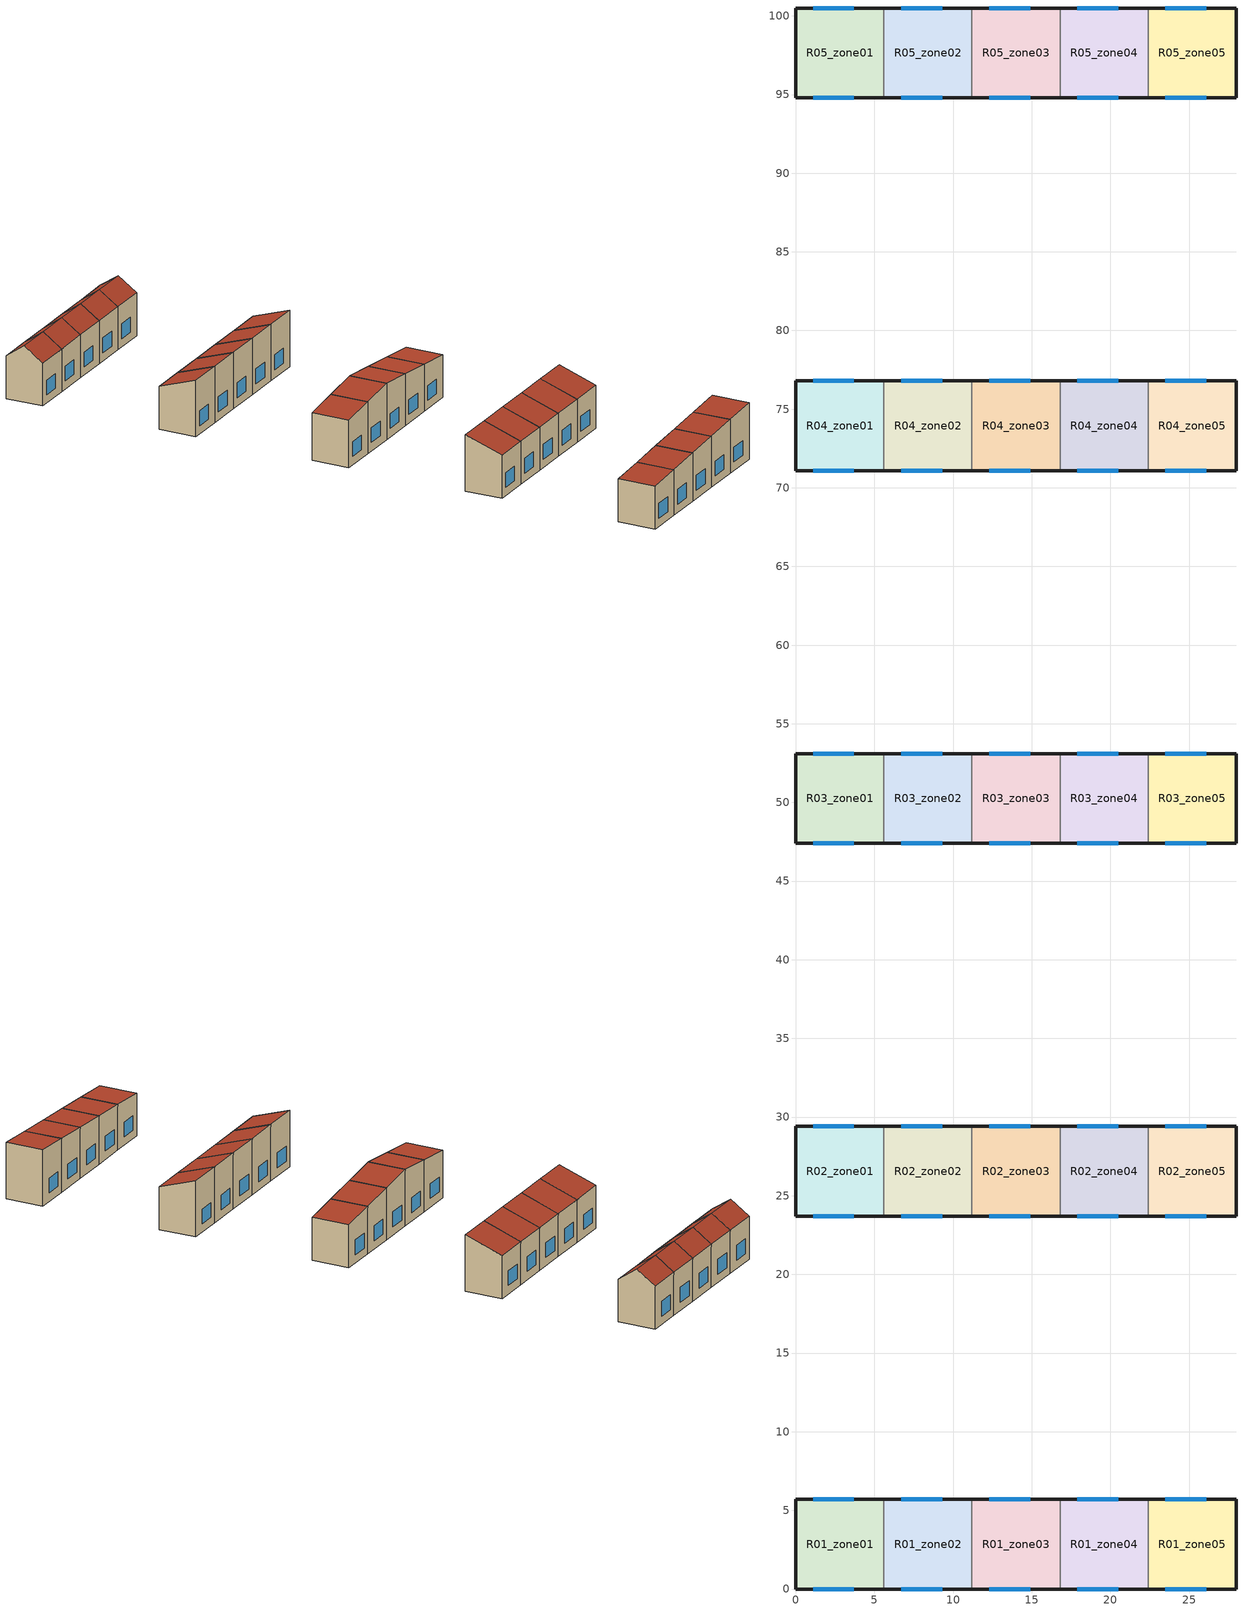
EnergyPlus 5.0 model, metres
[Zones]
R01_zone01
 floor ground (GROUND_FLOOR): 0,0 0,5.7 5.6,5.7 5.6,0 z0
 wall outside (EXT_WALL): 0,5.7 0,0 z0:6.4; 5.6,5.7,0 0,5.7,0 0,5.7,6.4 5.6,5.7,6.8; 0,0,0 5.6,0,0 5.6,0,6.8 0,0,6.4
 wall to R01_zone02 (ADJ_WALL): 5.6,0 5.6,5.7 z0:6.8
 window (EXT_WINDOW1): 1.1,0 3.7,0 / 3.7,5.7 1.1,5.7 z1.25:3.45
 roof outside (EXT_ROOF): 5.6,0,6.8 5.6,5.7,6.8 0,5.7,6.4 0,0,6.4
R01_zone02
 floor ground (GROUND_FLOOR): 5.6,0 5.6,5.7 11.2,5.7 11.2,0 z0
 wall outside (EXT_WALL): 11.2,5.7,0 5.6,5.7,0 5.6,5.7,6.8 11.2,5.7,7.2; 5.6,0,0 11.2,0,0 11.2,0,7.2 5.6,0,6.8
 wall to R01_zone03 (ADJ_WALL): 11.2,0 11.2,5.7 z0:7.2
 wall to R01_zone01 (ADJ_WALL): 5.6,5.7 5.6,0 z0:6.8
 window (EXT_WINDOW1): 6.7,0 9.3,0 / 9.3,5.7 6.7,5.7 z1.25:3.45
 roof outside (EXT_ROOF): 11.2,0,7.2 11.2,5.7,7.2 5.6,5.7,6.8 5.6,0,6.8
R01_zone03
 floor ground (GROUND_FLOOR): 11.2,0 11.2,5.7 16.8,5.7 16.8,0 z0
 wall outside (EXT_WALL): 16.8,5.7,0 11.2,5.7,0 11.2,5.7,7.2 16.8,5.7,7.6; 11.2,0,0 16.8,0,0 16.8,0,7.6 11.2,0,7.2
 wall to R01_zone04 (ADJ_WALL): 16.8,0 16.8,5.7 z0:7.6
 wall to R01_zone02 (ADJ_WALL): 11.2,5.7 11.2,0 z0:7.2
 window (EXT_WINDOW1): 12.3,0 14.9,0 / 14.9,5.7 12.3,5.7 z1.25:3.45
 roof outside (EXT_ROOF): 16.8,0,7.6 16.8,5.7,7.6 11.2,5.7,7.2 11.2,0,7.2
R01_zone04
 floor ground (GROUND_FLOOR): 16.8,0 16.8,5.7 22.4,5.7 22.4,0 z0
 wall outside (EXT_WALL): 22.4,5.7,0 16.8,5.7,0 16.8,5.7,7.6 22.4,5.7,8; 16.8,0,0 22.4,0,0 22.4,0,8 16.8,0,7.6
 wall to R01_zone05 (ADJ_WALL): 22.4,0 22.4,5.7 z0:8
 wall to R01_zone03 (ADJ_WALL): 16.8,5.7 16.8,0 z0:7.6
 window (EXT_WINDOW1): 17.9,0 20.5,0 / 20.5,5.7 17.9,5.7 z1.25:3.45
 roof outside (EXT_ROOF): 22.4,0,8 22.4,5.7,8 16.8,5.7,7.6 16.8,0,7.6
R01_zone05
 floor ground (GROUND_FLOOR): 22.4,0 22.4,5.7 28,5.7 28,0 z0
 wall outside (EXT_WALL): 28,0 28,5.7 z0:8.4; 28,5.7,0 22.4,5.7,0 22.4,5.7,8 28,5.7,8.4; 22.4,0,0 28,0,0 28,0,8.4 22.4,0,8
 wall to R01_zone04 (ADJ_WALL): 22.4,5.7 22.4,0 z0:8
 window (EXT_WINDOW1): 23.5,0 26.1,0 / 26.1,5.7 23.5,5.7 z1.25:3.45
 roof outside (EXT_ROOF): 28,0,8.4 28,5.7,8.4 22.4,5.7,8 22.4,0,8
R02_zone01
 floor ground (GROUND_FLOOR): 0,23.7 0,29.4 5.6,29.4 5.6,23.7 z0
 wall outside (EXT_WALL): 5.6,29.4 0,29.4 z0:8.4; 0,23.7 5.6,23.7 z0:6.4; 0,29.4,0 0,23.7,0 0,23.7,6.4 0,29.4,8.4
 wall to R02_zone02 (ADJ_WALL): 5.6,29.4,8.4 5.6,23.7,6.4 5.6,23.7,0 5.6,29.4,0
 window (EXT_WINDOW1): 1.1,23.7 3.7,23.7 / 3.7,29.4 1.1,29.4 z1.25:3.45
 roof outside (EXT_ROOF): 5.6,23.7,6.4 5.6,29.4,8.4 0,29.4,8.4 0,23.7,6.4
R02_zone02
 floor ground (GROUND_FLOOR): 5.6,23.7 5.6,29.4 11.2,29.4 11.2,23.7 z0
 wall outside (EXT_WALL): 11.2,29.4 5.6,29.4 z0:8.4; 5.6,23.7 11.2,23.7 z0:6.4
 wall to R02_zone03 (ADJ_WALL): 11.2,29.4,8.4 11.2,23.7,6.4 11.2,23.7,0 11.2,29.4,0
 wall to R02_zone01 (ADJ_WALL): 5.6,29.4,0 5.6,23.7,0 5.6,23.7,6.4 5.6,29.4,8.4
 window (EXT_WINDOW1): 6.7,23.7 9.3,23.7 / 9.3,29.4 6.7,29.4 z1.25:3.45
 roof outside (EXT_ROOF): 11.2,23.7,6.4 11.2,29.4,8.4 5.6,29.4,8.4 5.6,23.7,6.4
R02_zone03
 floor ground (GROUND_FLOOR): 11.2,23.7 11.2,29.4 16.8,29.4 16.8,23.7 z0
 wall outside (EXT_WALL): 16.8,29.4 11.2,29.4 z0:8.4; 11.2,23.7 16.8,23.7 z0:6.4
 wall to R02_zone04 (ADJ_WALL): 16.8,29.4,8.4 16.8,23.7,6.4 16.8,23.7,0 16.8,29.4,0
 wall to R02_zone02 (ADJ_WALL): 11.2,29.4,0 11.2,23.7,0 11.2,23.7,6.4 11.2,29.4,8.4
 window (EXT_WINDOW1): 12.3,23.7 14.9,23.7 / 14.9,29.4 12.3,29.4 z1.25:3.45
 roof outside (EXT_ROOF): 16.8,23.7,6.4 16.8,29.4,8.4 11.2,29.4,8.4 11.2,23.7,6.4
R02_zone04
 floor ground (GROUND_FLOOR): 16.8,23.7 16.8,29.4 22.4,29.4 22.4,23.7 z0
 wall outside (EXT_WALL): 22.4,29.4 16.8,29.4 z0:8.4; 16.8,23.7 22.4,23.7 z0:6.4
 wall to R02_zone05 (ADJ_WALL): 22.4,29.4,8.4 22.4,23.7,6.4 22.4,23.7,0 22.4,29.4,0
 wall to R02_zone03 (ADJ_WALL): 16.8,29.4,0 16.8,23.7,0 16.8,23.7,6.4 16.8,29.4,8.4
 window (EXT_WINDOW1): 17.9,23.7 20.5,23.7 / 20.5,29.4 17.9,29.4 z1.25:3.45
 roof outside (EXT_ROOF): 22.4,23.7,6.4 22.4,29.4,8.4 16.8,29.4,8.4 16.8,23.7,6.4
R02_zone05
 floor ground (GROUND_FLOOR): 22.4,23.7 22.4,29.4 28,29.4 28,23.7 z0
 wall outside (EXT_WALL): 28,29.4 22.4,29.4 z0:8.4; 22.4,23.7 28,23.7 z0:6.4; 28,29.4,8.4 28,23.7,6.4 28,23.7,0 28,29.4,0
 wall to R02_zone04 (ADJ_WALL): 22.4,29.4,0 22.4,23.7,0 22.4,23.7,6.4 22.4,29.4,8.4
 window (EXT_WINDOW1): 23.5,23.7 26.1,23.7 / 26.1,29.4 23.5,29.4 z1.25:3.45
 roof outside (EXT_ROOF): 28,23.7,6.4 28,29.4,8.4 22.4,29.4,8.4 22.4,23.7,6.4
R03_zone01
 floor ground (GROUND_FLOOR): 0,47.4 0,53.1 5.6,53.1 5.6,47.4 z0
 wall outside (EXT_WALL): 0,53.1 0,47.4 z0:7.07; 5.6,53.1,0 0,53.1,0 0,53.1,7.07 5.6,53.1,7.73; 0,47.4,0 5.6,47.4,0 5.6,47.4,7.73 0,47.4,7.07
 wall to R03_zone02 (ADJ_WALL): 5.6,47.4 5.6,53.1 z0:7.73
 window (EXT_WINDOW1): 1.1,47.4 3.7,47.4 / 3.7,53.1 1.1,53.1 z1.25:3.45
 roof outside (EXT_ROOF): 5.6,47.4,7.73 5.6,53.1,7.73 0,53.1,7.07 0,47.4,7.07
R03_zone02
 floor ground (GROUND_FLOOR): 5.6,47.4 5.6,53.1 11.2,53.1 11.2,47.4 z0
 wall outside (EXT_WALL): 11.2,53.1,0 5.6,53.1,0 5.6,53.1,7.73 11.2,53.1,8.4; 5.6,47.4,0 11.2,47.4,0 11.2,47.4,8.4 5.6,47.4,7.73
 wall to R03_zone03 (ADJ_WALL): 11.2,47.4 11.2,53.1 z0:8.4
 wall to R03_zone01 (ADJ_WALL): 5.6,53.1 5.6,47.4 z0:7.73
 window (EXT_WINDOW1): 6.7,47.4 9.3,47.4 / 9.3,53.1 6.7,53.1 z1.25:3.45
 roof outside (EXT_ROOF): 11.2,47.4,8.4 11.2,53.1,8.4 5.6,53.1,7.73 5.6,47.4,7.73
R03_zone03
 floor ground (GROUND_FLOOR): 11.2,47.4 11.2,53.1 16.8,53.1 16.8,47.4 z0
 wall outside (EXT_WALL): 16.8,53.1,0 11.2,53.1,0 11.2,53.1,8.4 16.8,53.1,7.73; 11.2,47.4,0 16.8,47.4,0 16.8,47.4,7.73 11.2,47.4,8.4
 wall to R03_zone04 (ADJ_WALL): 16.8,47.4 16.8,53.1 z0:7.73
 wall to R03_zone02 (ADJ_WALL): 11.2,53.1 11.2,47.4 z0:8.4
 window (EXT_WINDOW1): 12.3,47.4 14.9,47.4 / 14.9,53.1 12.3,53.1 z1.25:3.45
 roof outside (EXT_ROOF): 16.8,47.4,7.73 16.8,53.1,7.73 11.2,53.1,8.4 11.2,47.4,8.4
R03_zone04
 floor ground (GROUND_FLOOR): 16.8,47.4 16.8,53.1 22.4,53.1 22.4,47.4 z0
 wall outside (EXT_WALL): 22.4,53.1,0 16.8,53.1,0 16.8,53.1,7.73 22.4,53.1,7.07; 16.8,47.4,0 22.4,47.4,0 22.4,47.4,7.07 16.8,47.4,7.73
 wall to R03_zone05 (ADJ_WALL): 22.4,47.4 22.4,53.1 z0:7.07
 wall to R03_zone03 (ADJ_WALL): 16.8,53.1 16.8,47.4 z0:7.73
 window (EXT_WINDOW1): 17.9,47.4 20.5,47.4 / 20.5,53.1 17.9,53.1 z1.25:3.45
 roof outside (EXT_ROOF): 22.4,47.4,7.07 22.4,53.1,7.07 16.8,53.1,7.73 16.8,47.4,7.73
R03_zone05
 floor ground (GROUND_FLOOR): 22.4,47.4 22.4,53.1 28,53.1 28,47.4 z0
 wall outside (EXT_WALL): 28,47.4 28,53.1 z0:6.4; 28,53.1,0 22.4,53.1,0 22.4,53.1,7.07 28,53.1,6.4; 22.4,47.4,0 28,47.4,0 28,47.4,6.4 22.4,47.4,7.07
 wall to R03_zone04 (ADJ_WALL): 22.4,53.1 22.4,47.4 z0:7.07
 window (EXT_WINDOW1): 23.5,47.4 26.1,47.4 / 26.1,53.1 23.5,53.1 z1.25:3.45
 roof outside (EXT_ROOF): 28,47.4,6.4 28,53.1,6.4 22.4,53.1,7.07 22.4,47.4,7.07
R04_zone01
 floor ground (GROUND_FLOOR): 0,71.1 0,76.8 5.6,76.8 5.6,71.1 z0
 wall outside (EXT_WALL): 5.6,76.8 0,76.8 z0:6.4; 0,71.1 5.6,71.1 z0:8.4; 0,76.8,0 0,71.1,0 0,71.1,8.4 0,76.8,6.4
 wall to R04_zone02 (ADJ_WALL): 5.6,76.8,6.4 5.6,71.1,8.4 5.6,71.1,0 5.6,76.8,0
 window (EXT_WINDOW1): 1.1,71.1 3.7,71.1 / 3.7,76.8 1.1,76.8 z1.25:3.45
 roof outside (EXT_ROOF): 5.6,71.1,8.4 5.6,76.8,6.4 0,76.8,6.4 0,71.1,8.4
R04_zone02
 floor ground (GROUND_FLOOR): 5.6,71.1 5.6,76.8 11.2,76.8 11.2,71.1 z0
 wall outside (EXT_WALL): 11.2,76.8 5.6,76.8 z0:6.4; 5.6,71.1 11.2,71.1 z0:8.4
 wall to R04_zone03 (ADJ_WALL): 11.2,76.8,6.4 11.2,71.1,8.4 11.2,71.1,0 11.2,76.8,0
 wall to R04_zone01 (ADJ_WALL): 5.6,76.8,0 5.6,71.1,0 5.6,71.1,8.4 5.6,76.8,6.4
 window (EXT_WINDOW1): 6.7,71.1 9.3,71.1 / 9.3,76.8 6.7,76.8 z1.25:3.45
 roof outside (EXT_ROOF): 11.2,71.1,8.4 11.2,76.8,6.4 5.6,76.8,6.4 5.6,71.1,8.4
R04_zone03
 floor ground (GROUND_FLOOR): 11.2,71.1 11.2,76.8 16.8,76.8 16.8,71.1 z0
 wall outside (EXT_WALL): 16.8,76.8 11.2,76.8 z0:6.4; 11.2,71.1 16.8,71.1 z0:8.4
 wall to R04_zone04 (ADJ_WALL): 16.8,76.8,6.4 16.8,71.1,8.4 16.8,71.1,0 16.8,76.8,0
 wall to R04_zone02 (ADJ_WALL): 11.2,76.8,0 11.2,71.1,0 11.2,71.1,8.4 11.2,76.8,6.4
 window (EXT_WINDOW1): 12.3,71.1 14.9,71.1 / 14.9,76.8 12.3,76.8 z1.25:3.45
 roof outside (EXT_ROOF): 16.8,71.1,8.4 16.8,76.8,6.4 11.2,76.8,6.4 11.2,71.1,8.4
R04_zone04
 floor ground (GROUND_FLOOR): 16.8,71.1 16.8,76.8 22.4,76.8 22.4,71.1 z0
 wall outside (EXT_WALL): 22.4,76.8 16.8,76.8 z0:6.4; 16.8,71.1 22.4,71.1 z0:8.4
 wall to R04_zone05 (ADJ_WALL): 22.4,76.8,6.4 22.4,71.1,8.4 22.4,71.1,0 22.4,76.8,0
 wall to R04_zone03 (ADJ_WALL): 16.8,76.8,0 16.8,71.1,0 16.8,71.1,8.4 16.8,76.8,6.4
 window (EXT_WINDOW1): 17.9,71.1 20.5,71.1 / 20.5,76.8 17.9,76.8 z1.25:3.45
 roof outside (EXT_ROOF): 22.4,71.1,8.4 22.4,76.8,6.4 16.8,76.8,6.4 16.8,71.1,8.4
R04_zone05
 floor ground (GROUND_FLOOR): 22.4,71.1 22.4,76.8 28,76.8 28,71.1 z0
 wall outside (EXT_WALL): 28,76.8 22.4,76.8 z0:6.4; 22.4,71.1 28,71.1 z0:8.4; 28,76.8,6.4 28,71.1,8.4 28,71.1,0 28,76.8,0
 wall to R04_zone04 (ADJ_WALL): 22.4,76.8,0 22.4,71.1,0 22.4,71.1,8.4 22.4,76.8,6.4
 window (EXT_WINDOW1): 23.5,71.1 26.1,71.1 / 26.1,76.8 23.5,76.8 z1.25:3.45
 roof outside (EXT_ROOF): 28,71.1,8.4 28,76.8,6.4 22.4,76.8,6.4 22.4,71.1,8.4
R05_zone01
 floor ground (GROUND_FLOOR): 0,94.8 0,100.5 5.6,100.5 5.6,94.8 z0
 wall outside (EXT_WALL): 5.6,100.5 0,100.5 / 0,94.8 5.6,94.8 z0:6.4; 0,100.5,0 0,94.8,0 0,94.8,6.4 0,97.65,8.4 0,100.5,6.4
 wall to R05_zone02 (ADJ_WALL): 5.6,94.8 5.6,100.5 z0:6.4; 5.6,94.8,6.4 5.6,100.5,6.4 5.6,97.65,8.4
 window (EXT_WINDOW1): 1.1,94.8 3.7,94.8 / 3.7,100.5 1.1,100.5 z1.25:3.45
 roof outside (EXT_ROOF): 0,94.8,6.4 5.6,94.8,6.4 5.6,97.65,8.4 0,97.65,8.4; 0,97.65,8.4 5.6,97.65,8.4 5.6,100.5,6.4 0,100.5,6.4
R05_zone02
 floor ground (GROUND_FLOOR): 5.6,94.8 5.6,100.5 11.2,100.5 11.2,94.8 z0
 wall outside (EXT_WALL): 11.2,100.5 5.6,100.5 / 5.6,94.8 11.2,94.8 z0:6.4
 wall to R05_zone01 (ADJ_WALL): 5.6,100.5 5.6,94.8 z0:6.4; 5.6,97.65,8.4 5.6,100.5,6.4 5.6,94.8,6.4
 wall to R05_zone03 (ADJ_WALL): 11.2,94.8 11.2,100.5 z0:6.4; 11.2,94.8,6.4 11.2,100.5,6.4 11.2,97.65,8.4
 window (EXT_WINDOW1): 6.7,94.8 9.3,94.8 / 9.3,100.5 6.7,100.5 z1.25:3.45
 roof outside (EXT_ROOF): 5.6,94.8,6.4 11.2,94.8,6.4 11.2,97.65,8.4 5.6,97.65,8.4; 5.6,97.65,8.4 11.2,97.65,8.4 11.2,100.5,6.4 5.6,100.5,6.4
R05_zone03
 floor ground (GROUND_FLOOR): 11.2,94.8 11.2,100.5 16.8,100.5 16.8,94.8 z0
 wall outside (EXT_WALL): 16.8,100.5 11.2,100.5 / 11.2,94.8 16.8,94.8 z0:6.4
 wall to R05_zone02 (ADJ_WALL): 11.2,100.5 11.2,94.8 z0:6.4; 11.2,97.65,8.4 11.2,100.5,6.4 11.2,94.8,6.4
 wall to R05_zone04 (ADJ_WALL): 16.8,94.8 16.8,100.5 z0:6.4; 16.8,94.8,6.4 16.8,100.5,6.4 16.8,97.65,8.4
 window (EXT_WINDOW1): 12.3,94.8 14.9,94.8 / 14.9,100.5 12.3,100.5 z1.25:3.45
 roof outside (EXT_ROOF): 11.2,94.8,6.4 16.8,94.8,6.4 16.8,97.65,8.4 11.2,97.65,8.4; 11.2,97.65,8.4 16.8,97.65,8.4 16.8,100.5,6.4 11.2,100.5,6.4
R05_zone04
 floor ground (GROUND_FLOOR): 16.8,94.8 16.8,100.5 22.4,100.5 22.4,94.8 z0
 wall outside (EXT_WALL): 22.4,100.5 16.8,100.5 / 16.8,94.8 22.4,94.8 z0:6.4
 wall to R05_zone03 (ADJ_WALL): 16.8,100.5 16.8,94.8 z0:6.4; 16.8,97.65,8.4 16.8,100.5,6.4 16.8,94.8,6.4
 wall to R05_zone05 (ADJ_WALL): 22.4,94.8 22.4,100.5 z0:6.4; 22.4,94.8,6.4 22.4,100.5,6.4 22.4,97.65,8.4
 window (EXT_WINDOW1): 17.9,94.8 20.5,94.8 / 20.5,100.5 17.9,100.5 z1.25:3.45
 roof outside (EXT_ROOF): 16.8,94.8,6.4 22.4,94.8,6.4 22.4,97.65,8.4 16.8,97.65,8.4; 16.8,97.65,8.4 22.4,97.65,8.4 22.4,100.5,6.4 16.8,100.5,6.4
R05_zone05
 floor ground (GROUND_FLOOR): 22.4,94.8 22.4,100.5 28,100.5 28,94.8 z0
 wall outside (EXT_WALL): 28,100.5 22.4,100.5 / 22.4,94.8 28,94.8 z0:6.4; 28,100.5,6.4 28,97.65,8.4 28,94.8,6.4 28,94.8,0 28,100.5,0
 wall to R05_zone04 (ADJ_WALL): 22.4,100.5 22.4,94.8 z0:6.4; 22.4,97.65,8.4 22.4,100.5,6.4 22.4,94.8,6.4
 window (EXT_WINDOW1): 23.5,94.8 26.1,94.8 / 26.1,100.5 23.5,100.5 z1.25:3.45
 roof outside (EXT_ROOF): 22.4,94.8,6.4 28,94.8,6.4 28,97.65,8.4 22.4,97.65,8.4; 22.4,97.65,8.4 28,97.65,8.4 28,100.5,6.4 22.4,100.5,6.4
[Building]
zone03: North Axis {deg}=0; Terrain=City; Loads Convergence Tolerance Value=0; Temperature Convergence Tolerance Value {deltaC}=0; Solar Distribution=FullInteriorAndExterior; Maximum Number of Warmup Days=0
[Site:Location]
not used: Latitude {deg}=0; Longitude {deg}=0; Time Zone {hr}=0; Elevation {m}=0
[Construction]
GROUND_FLOOR; EXT_WALL; EXT_ROOF; ADJ_WALL; EXT_WINDOW1: 
[WindowProperty:ShadingControl]
ESHADE=0; ISHADE=INPUT 1*MAX_ISHADE : SHADECNTRL=ISHADE_INTERNAL
[SurfaceProperty:OtherSideCoefficients]
BOUNDARY=IDENTICAL; BOUNDARY=INPUT 1*TBOUNDARY; BOUNDARY=INPUT 1*TBOUNDARY_2; BOUNDARY=INPUT 1*TBOUNDARY_3; BOUNDARY=INPUT 1*TGROUND; BOUNDARY=20; BOUNDARY=15
[Zone]
R01_zone01; R01_zone02; R01_zone03; R01_zone04; R01_zone05; R02_zone01; R02_zone02; R02_zone03; R02_zone04; R02_zone05; R03_zone01; R03_zone02; R03_zone03; R03_zone04; R03_zone05; R04_zone01; R04_zone02; R04_zone03; R04_zone04; R04_zone05; R05_zone01; R05_zone02; R05_zone03; R05_zone04; R05_zone05: 0, 0, 0, 0, , 1
